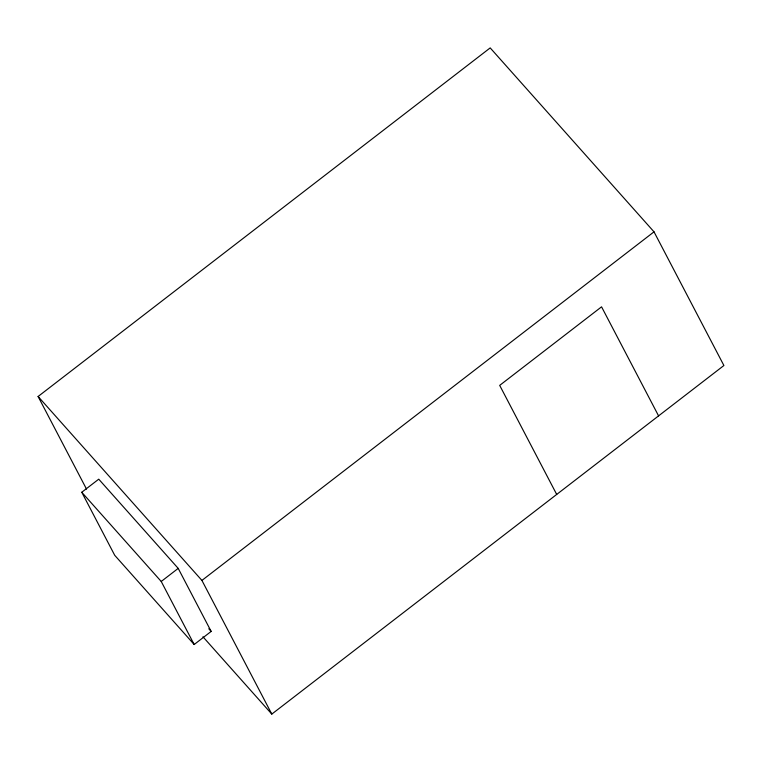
<?xml version="1.0" encoding="UTF-8"?>
<svg xmlns="http://www.w3.org/2000/svg" width="762" height="762" viewBox="0 0 762 762"><rect width="100%" height="100%" fill="white"/><g stroke="black" fill="none" stroke-linecap="round" stroke-linejoin="round"><path stroke-width="1.14" d="M86.525 489.109L38.1 396.488L490.195 47.901L654.015 231.839L723.9 365.512L271.805 714.099L202.949 636.794M81.763 492.262L98.746 479.174L178.203 568.385L211.16 631.422L194.177 644.509L114.719 555.298L81.763 492.262L161.23 581.473L194.177 644.509M161.23 581.473L178.203 568.385M271.805 714.099L201.92 580.425L654.015 231.839M38.1 396.488L201.92 580.425M208.798 628.764L211.16 631.422M658.578 415.881L601.561 306.829L499.691 385.382L556.698 494.424"/></g></svg>
